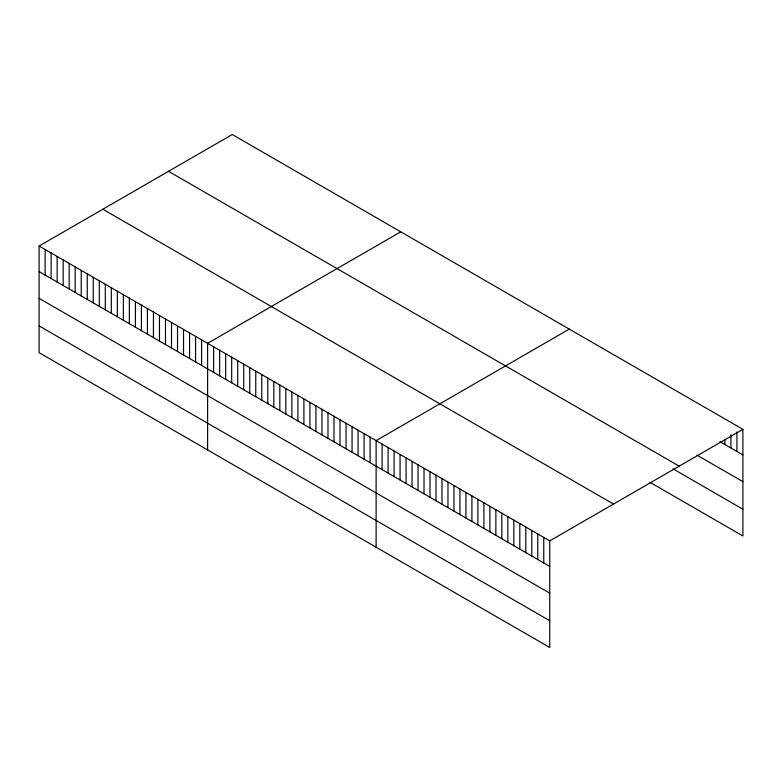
<?xml version="1.0" encoding="UTF-8"?>
<svg xmlns="http://www.w3.org/2000/svg" width="782" height="782" viewBox="0 0 782 782"><rect width="100%" height="100%" fill="white"/><g stroke="black" fill="none" stroke-linecap="round" stroke-linejoin="round"><path stroke-width="1.17" d="M39.1 246.037L549.746 540.861L549.746 647.476L39.1 352.653L39.1 246.037L232.254 134.524L742.9 429.347L742.9 535.963L650.106 482.386M400.765 231.814L207.611 343.327L207.611 449.943M569.276 329.105L376.122 440.618L376.122 547.234M549.746 540.861L742.9 429.347M719.948 441.654L742.9 454.899M696.997 455.153L742.9 481.653M168.511 171.326L679.157 466.14M673.058 468.887L742.9 509.209M102.843 209.244L613.489 504.058M39.1 271.598L549.746 566.412M39.1 298.343L549.746 593.167M39.1 325.908L549.746 620.722M736.918 431.977L736.918 451.449M730.926 434.597L730.926 447.988M724.943 439.66L724.943 444.528M543.764 537.4L543.764 562.962M537.772 533.95L537.772 559.501M531.789 530.489L531.789 556.051M525.797 527.039L525.797 552.591M519.815 523.578L519.815 549.13M513.823 520.118L513.823 545.68M507.841 516.667L507.841 542.219M501.849 513.207L501.849 538.769M495.866 509.756L495.866 535.308M489.874 506.296L489.874 531.848M483.892 502.836L483.892 528.397M477.9 499.385L477.9 524.937M471.917 495.925L471.917 521.486M465.935 492.465L465.935 518.026M459.943 489.014L459.943 514.566M453.961 485.554L453.961 511.115M447.969 482.103L447.969 507.655M441.986 478.643L441.986 504.204M435.994 475.182L435.994 500.744M430.012 471.732L430.012 497.284M424.02 468.271L424.02 493.833M418.038 464.821L418.038 490.373M412.046 461.36L412.046 486.912M406.063 457.9L406.063 483.462M400.071 454.45L400.071 480.001M394.089 450.989L394.089 476.551M388.097 447.539L388.097 473.09M382.115 444.078L382.115 469.63M370.111 437.148L370.111 462.7M364.089 433.668L364.089 459.23M358.068 430.198L358.068 455.75M352.056 426.728L352.056 452.279M346.035 423.248L346.035 448.809M340.014 419.778L340.014 445.329M334.002 416.298L334.002 441.859M327.981 412.828L327.981 438.379M321.959 409.348L321.959 434.909M315.948 405.878L315.948 431.429M309.926 402.398L309.926 427.959M303.905 398.928L303.905 424.479M297.893 395.448L297.893 421.009M291.872 391.978L291.872 417.529M285.85 388.498L285.85 414.059M279.829 385.027L279.829 410.579M273.817 381.548L273.817 407.109M267.796 378.077L267.796 403.639M261.775 374.607L261.775 400.159M255.763 371.127L255.763 396.689M249.741 367.657L249.741 393.209M243.72 364.177L243.72 389.739M237.708 360.707L237.708 386.259M231.687 357.227L231.687 382.789M225.666 353.757L225.666 379.309M219.654 350.277L219.654 375.839M213.633 346.807L213.633 372.359M201.6 339.857L201.6 365.409M195.578 336.377L195.578 361.939M189.557 332.907L189.557 358.459M183.535 329.437L183.535 354.989M177.524 325.957L177.524 351.519M171.502 322.487L171.502 348.039M165.481 319.007L165.481 344.569M159.469 315.537L159.469 341.089M153.448 312.057L153.448 337.619M147.427 308.587L147.427 334.139M141.415 305.107L141.415 330.669M135.394 301.637L135.394 327.189M129.372 298.157L129.372 323.719M123.361 294.687L123.361 320.239M117.339 291.207L117.339 316.769M111.318 287.737L111.318 313.289M105.306 284.257L105.306 309.819M99.285 280.787L99.285 306.349M93.263 277.317L93.263 302.869M87.242 273.837L87.242 299.398M81.23 270.367L81.23 295.919M75.209 266.887L75.209 292.448M69.187 263.417L69.187 288.969M63.176 259.937L63.176 285.498M57.154 256.467L57.154 282.019M51.133 252.987L51.133 278.548M45.121 249.517L45.121 275.068"/></g></svg>
